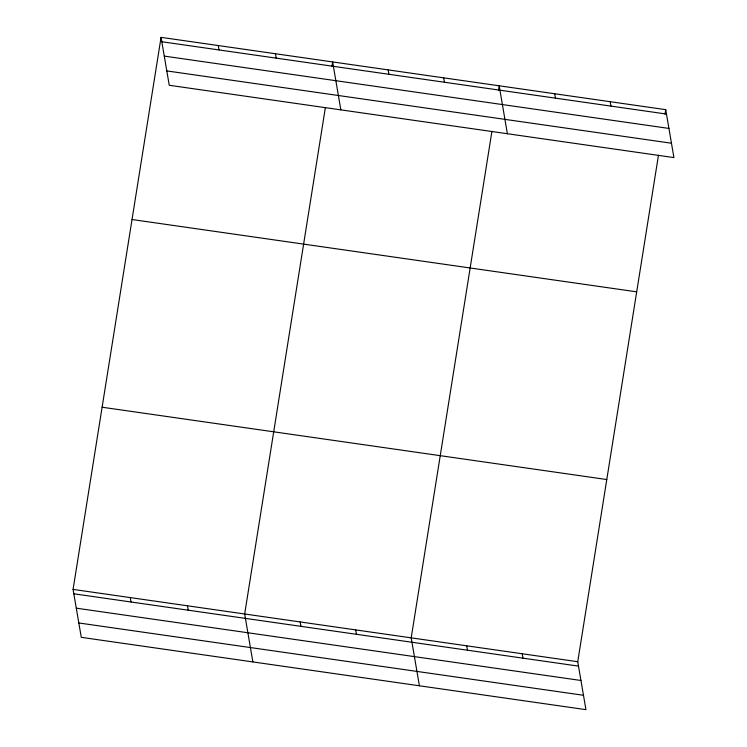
<?xml version="1.0" encoding="UTF-8"?>
<svg xmlns="http://www.w3.org/2000/svg" width="747" height="747" viewBox="0 0 747 747"><rect width="100%" height="100%" fill="white"/><g stroke="black" fill="none" stroke-linecap="round" stroke-linejoin="round"><path stroke-width="1.12" d="M658.471 155.208L577.748 661.721L585.937 709.65L81.274 637.34L73.075 589.402L161.063 37.35L665.726 109.66L673.925 157.598L169.252 85.279L161.063 37.35M325.393 107.484L244.671 613.997L252.859 661.926M331.92 66.492L332.648 61.936L340.837 109.865M491.928 131.341L411.205 637.854L419.403 685.783M498.464 90.35L499.192 85.802L507.381 133.732M664.998 114.216L665.726 109.66M161.81 41.748L666.483 114.058M164.265 56.109L668.938 128.428M166.796 70.918L671.469 143.228M132.032 219.525L636.696 291.844M102.115 407.227L606.779 479.537M73.075 589.402L577.748 661.721M73.832 593.8L578.495 666.119M76.287 608.17L580.951 680.48M78.818 622.97L583.482 695.28M610.215 101.704L610.962 106.102M554.704 93.758L555.451 98.146M443.671 77.847L444.428 82.245M522.228 653.765L522.984 658.163M388.16 69.891L388.916 74.289M466.716 645.81L467.473 650.207M275.456 53.737L276.203 58.135M355.693 629.898L356.44 634.296M218.255 45.548L219.011 49.937M300.182 621.943L300.929 626.341M187.469 605.798L188.225 610.196M130.277 597.6L131.024 601.998"/></g></svg>
